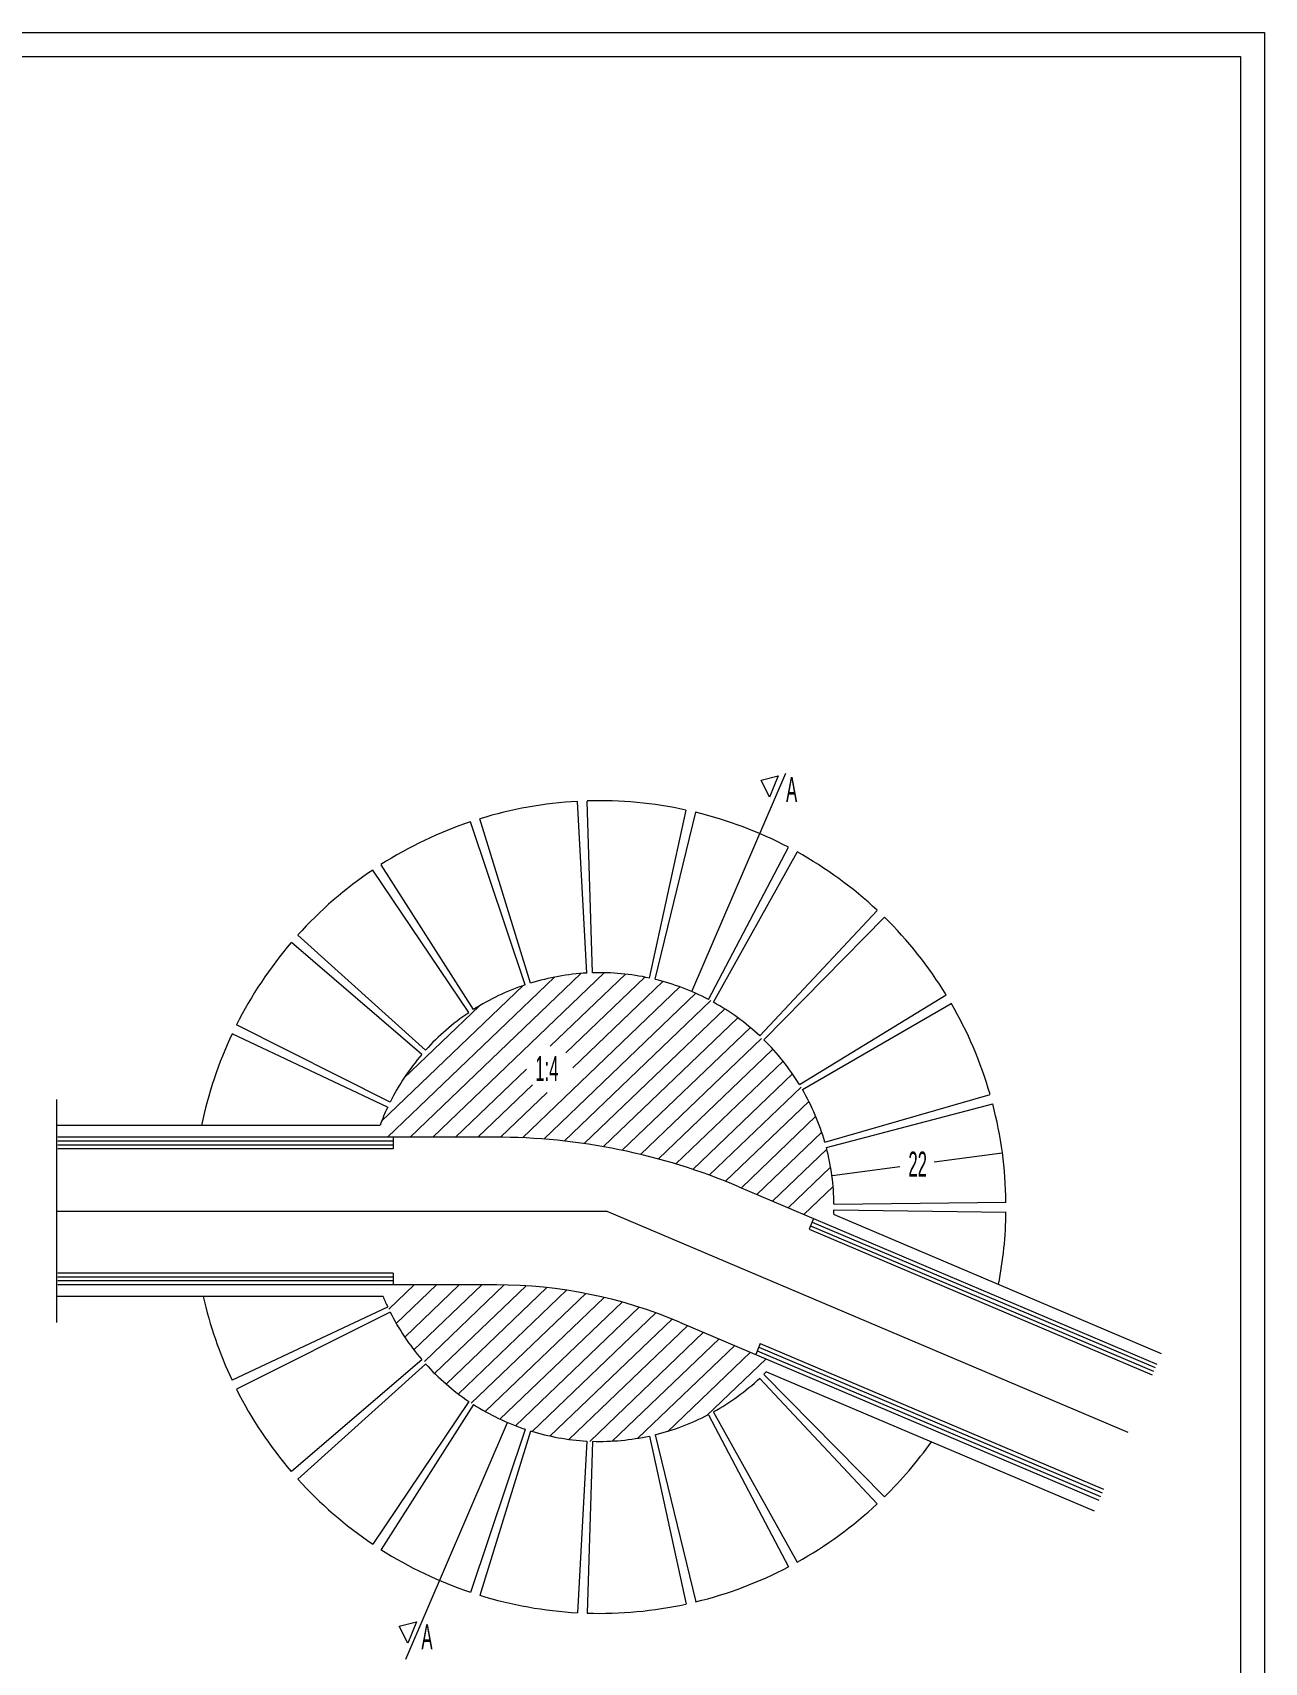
# Model space of a CAD drawing. Header units: millimetres. Extents: x 35860 to 71103, y -11298 to -8385.
# Drawn here: x 68686 to 69455, y -10282 to -9265 of the extents above; entities that cross this region are included whole.
import ezdxf

# ---------------------------------------------------------------- set-up
doc = ezdxf.new("R2010")
doc.units = ezdxf.units.MM
doc.header["$MEASUREMENT"] = 0
doc.layers.add('02', color=2, linetype='Continuous', lineweight=20)

msp = doc.modelspace()

# ---------------------------------------------------------------- linework, layer by layer
at = {"layer": '02'}
for p, q in [((69097.7, -9863.2), (69156.2, -9726.8)), ((69032.1, -9851.6), (69026.2, -9744.5)), ((69035.7, -9851.5), (69032.4, -9744.3)), ((69071.2, -9854.7), (69094, -9749.9)), ((69074.7, -9855.5), (69100, -9751.3)), ((68993.6, -9859), (68959.5, -9757.3)), ((68997, -9857.9), (68965.4, -9755.4)), ((69108, -9868.1), (69157.9, -9773.1)), ((69111.2, -9869.8), (69163.3, -9776.1)), ((68958.4, -9876.3), (68898.5, -9787.4)), ((68961.4, -9874.4), (68903.7, -9784)), ((69140, -9890.8), (69213.3, -9812.5)), ((69142.6, -9893.3), (69217.7, -9816.8)), ((68929.1, -9902.4), (68847.8, -9832.5)), ((68931.5, -9899.7), (68851.8, -9827.9)), ((69028.4, -9851.9), (68921.9, -9954)), ((69043, -9851.4), (68936, -9954)), ((69056.2, -9852.3), (69009.2, -9897.3)), ((68992.4, -9859.4), (68904, -9944.1)), ((69012, -9854.1), (68907.8, -9954)), ((69090.2, -9860.2), (68991.9, -9954.4)), ((69068.3, -9854.1), (69019, -9901.4)), ((69079.6, -9856.8), (69023.3, -9910.8)), ((68965, -9872.2), (68918, -9917.2)), ((69100.1, -9864.2), (69005.2, -9955.2)), ((69109.4, -9868.8), (69018, -9956.4)), ((69118.1, -9873.9), (69030.4, -9958)), ((69164.8, -9921.2), (69256.2, -9865.1)), ((69166.6, -9924.3), (69259.4, -9870.5)), ((68909.4, -9932.1), (68813.5, -9884)), ((69126.4, -9879.5), (69042.5, -9959.9)), ((68907.8, -9935.3), (68810.8, -9889.6)), ((69134.1, -9885.6), (69054.2, -9962.2)), ((69141.1, -9892.5), (69065.6, -9964.8)), ((69147.8, -9899.5), (69076.8, -9967.6)), ((68994.4, -9911.5), (68950.1, -9954)), ((69154.6, -9906.6), (69087.6, -9970.7)), ((69160.4, -9914.5), (69098.2, -9974.1)), ((68998.2, -9921.4), (68964.1, -9954)), ((69165.8, -9922.8), (69108.5, -9977.7)), ((68701.3, -9930.6), (68701.3, -10069.6)), ((69007.4, -9926.1), (68978.2, -9954)), ((69170.6, -9931.7), (69118.6, -9981.5)), ((69180.6, -9957.1), (69283.7, -9927.3)), ((69181.6, -9960.5), (69285.3, -9933.3)), ((69175, -9941), (69128.5, -9985.6)), ((68903, -9946.7), (68701.3, -9946.7)), ((68974.6, -9954), (68702, -9954)), ((68911.2, -9954), (68911.2, -9961.3)), ((69178.7, -9950.9), (69138.2, -9989.7)), ((68911.2, -9956.4), (68702, -9956.4)), ((68911.2, -9958.9), (68702, -9958.9)), ((68911.2, -9961.3), (68702, -9961.3)), ((69181.8, -9961.5), (69148, -9993.9)), ((69248.8, -9969.4), (69291.3, -9963.7)), ((69184.2, -9972.7), (69157.8, -9998)), ((69185.1, -9978), (69227.3, -9972.3)), ((69127, -9985), (69387.6, -10095.6)), ((69185.8, -9984.7), (69167.5, -10002.2)), ((69186.4, -9995.9), (69293.6, -9994.6)), ((68701.3, -10000.1), (69044.6, -10000.1)), ((69044.6, -10000.1), (69369.6, -10138)), ((69173.6, -10004.8), (69170.8, -10011.5)), ((69186.3, -10002.2), (69390.4, -10088.9)), ((69186.4, -9999.4), (69293.6, -10000.7)), ((69170.8, -10011.5), (69384.7, -10102.3)), ((69171.7, -10009.3), (69385.7, -10100.1)), ((69172.7, -10007), (69386.6, -10097.8)), ((68911.2, -10038.9), (68702, -10038.9)), ((68911.2, -10041.3), (68702, -10041.3)), ((68911.2, -10043.7), (68702, -10043.7)), ((68975.7, -10046.2), (68702, -10046.2)), ((68924.3, -10046.2), (68908.5, -10061.4)), ((68911.2, -10038.9), (68911.2, -10046.2)), ((68938.4, -10046.2), (68913.2, -10070.3)), ((68952.5, -10046.2), (68918.5, -10078.8)), ((68966.6, -10046.2), (68924, -10087)), ((68980.6, -10046.2), (68930.8, -10094)), ((68994.2, -10046.8), (68937.5, -10101.1)), ((68905, -10053.5), (68701.3, -10053.5)), ((69007.1, -10047.9), (68944.3, -10108.1)), ((69019.5, -10049.5), (68951.9, -10114.3)), ((69031.5, -10051.5), (68960, -10120)), ((69043, -10054), (68968.6, -10125.2)), ((69054.1, -10056.9), (68977.8, -10130)), ((68907.8, -10060), (68810.8, -10105.7)), ((68909.4, -10063.2), (68813.5, -10111.3)), ((69064.8, -10060.1), (68987.6, -10134.1)), ((69075.2, -10063.6), (68997.9, -10137.7)), ((69085.3, -10067.5), (69009, -10140.6)), ((69095.1, -10071.6), (69020.9, -10142.6)), ((69104.9, -10075.7), (69033.9, -10143.8)), ((69090, -10069.4), (69351.5, -10180.4)), ((69114.6, -10079.9), (69048, -10143.7)), ((69124.4, -10084), (69063.9, -10141.9)), ((69140.3, -10082.8), (69137.5, -10089.6)), ((69138.4, -10087.3), (69352.5, -10178.2)), ((69139.4, -10085.1), (69353.5, -10176)), ((69140.3, -10082.8), (69354.4, -10173.7)), ((68929.1, -10092.9), (68847.8, -10162.7)), ((68931.5, -10095.6), (68851.8, -10167.4)), ((69134.2, -10088.2), (69082.6, -10137.6)), ((69143.9, -10092.3), (69107, -10127.7)), ((69140, -10104.5), (69213.3, -10182.8)), ((69142.6, -10102), (69217.7, -10178.5)), ((69144.2, -10100.4), (69348.7, -10187.2)), ((68958.4, -10119), (68898.5, -10207.9)), ((68961.4, -10120.9), (68903.7, -10211.3)), ((69108, -10127.2), (69157.9, -10222.1)), ((69111.2, -10125.5), (69163.3, -10219.2)), ((68919.2, -10279.7), (68982.5, -10132.1)), ((68993.6, -10136.3), (68959.5, -10238)), ((68997, -10137.4), (68965.4, -10239.9)), ((69032.1, -10143.7), (69026.2, -10250.8)), ((69035.7, -10143.8), (69032.4, -10251)), ((69071.2, -10140.6), (69094, -10245.4)), ((69074.7, -10139.8), (69100, -10244))]:
    msp.add_line(p, q, dxfattribs=at)
for points in [[(67960.2, -9264.8), (69454.8, -9264.8), (69454.8, -11297.8), (67960.2, -11297.8)], [(67975.2, -9279.8), (69439.8, -9279.8), (69439.8, -11282.8), (67975.2, -11282.8)]]:
    msp.add_lwpolyline(points, close=True, dxfattribs=at)
for points in [[(69151.5, -9728.5), (69146.1, -9741.8), (69140.8, -9731.3), (69151.5, -9728.5)], [(68925.8, -10256.4), (68920.4, -10269.8), (68915.1, -10259.2), (68925.8, -10256.4)]]:
    msp.add_lwpolyline(points, dxfattribs=at)
for centre, radius, start, end in [((69040.1, -9997.6), 253.5, 93.1403, 107.1497), ((69040.1, -9997.6), 253.5, 77.7333, 91.7428), ((69040.1, -9997.6), 253.5, 62.3264, 76.3359), ((69040.1, -9997.6), 253.5, 108.5472, 122.5566), ((69040.1, -9997.6), 253.5, 46.9195, 60.9289), ((69040.1, -9997.6), 253.5, 123.9541, 137.9635), ((69040.1, -9997.6), 253.5, 31.5126, 45.522), ((69040.1, -9997.6), 253.5, 139.361, 153.3705), ((69040.1, -9997.6), 146.2, 93.1403, 107.1497), ((69040.1, -9997.6), 146.2, 77.7333, 91.7428), ((69040.1, -9997.6), 146.2, 108.5472, 122.5566), ((69040.1, -9997.6), 146.2, 62.3264, 76.3359), ((69040.1, -9997.6), 146.2, 46.9195, 60.9289), ((69040.1, -9997.6), 253.5, 16.1057, 30.1151), ((69040.1, -9997.6), 146.2, 123.9541, 137.9635), ((69040.1, -9997.6), 253.5, 154.7679, 168.4017), ((69040.1, -9997.6), 146.2, 31.5126, 45.522), ((69040.1, -9997.6), 146.2, 139.361, 153.3705), ((69040.1, -9997.6), 146.2, 16.1057, 30.1151), ((69040.1, -9997.6), 253.5, 0.6987, 14.7082), ((69040.1, -9997.6), 146.2, 154.7679, 159.6054), ((68974.6, -10344), 390, 67, 90), ((69040.1, -9997.6), 146.2, 0.6987, 14.7082), ((69040.1, -9997.6), 146.2, 358.2115, 359.3013), ((69040.1, -9997.6), 253.5, 349.0484, 359.3013), ((68975.7, -10338.7), 292.5, 67, 90), ((69040.1, -9997.6), 253.5, 192.7254, 205.2321), ((69040.1, -9997.6), 146.2, 202.4463, 205.2321), ((69040.1, -9997.6), 146.2, 206.6295, 220.639), ((69040.1, -9997.6), 146.2, 222.0365, 236.0459), ((69040.1, -9997.6), 146.2, 299.0711, 313.0805), ((69040.1, -9997.6), 146.2, 314.478, 315.3775), ((69040.1, -9997.6), 253.5, 206.6295, 220.639), ((69040.1, -9997.6), 146.2, 237.4434, 251.4528), ((69040.1, -9997.6), 146.2, 283.6641, 297.6736), ((69040.1, -9997.6), 146.2, 252.8503, 266.8597), ((69040.1, -9997.6), 146.2, 268.2572, 282.2667), ((69040.1, -9997.6), 253.5, 314.478, 324.7258), ((69040.1, -9997.6), 253.5, 222.0365, 236.0459), ((69040.1, -9997.6), 253.5, 299.0711, 313.0805), ((69040.1, -9997.6), 253.5, 237.4434, 251.4528), ((69040.1, -9997.6), 253.5, 283.6641, 297.6736), ((69040.1, -9997.6), 253.5, 252.8503, 266.8597), ((69040.1, -9997.6), 253.5, 268.2572, 282.2667)]:
    msp.add_arc(centre, radius, start, end, dxfattribs=at)

# ---------------------------------------------------------------- texts
at = {"layer": '02', "width": 0.5}
for s, p in [('A', (69156.4, -9744.9)), ('1:4', (68999.9, -9919)), ('22', (69232.7, -9978.6)), ('A', (68928.9, -10273.5))]:
    msp.add_text(s, height=15.6, dxfattribs=at).set_placement(p)

doc.saveas('drawing.dxf')
